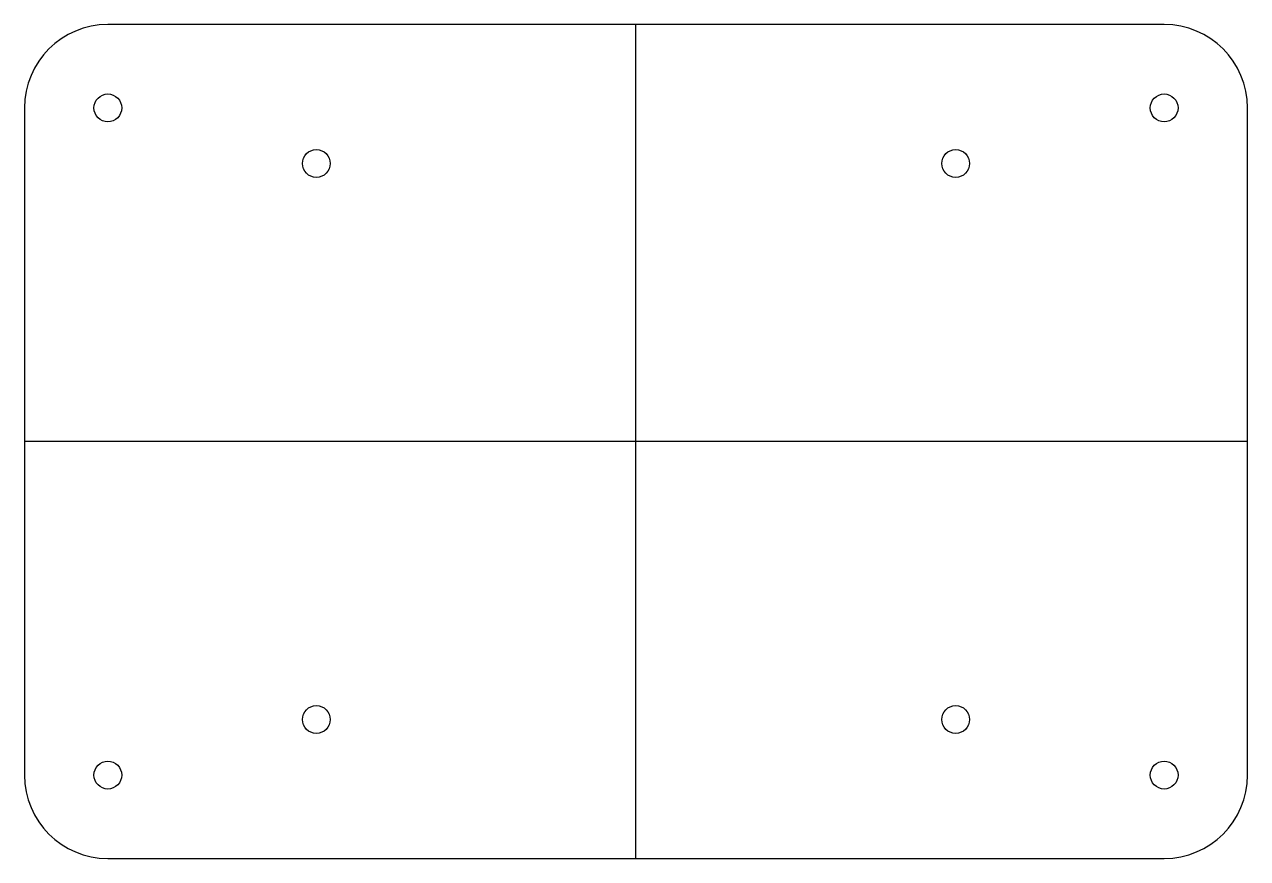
# Model space of a CAD drawing. Extents: x -22 to 22, y -15 to 15.
import ezdxf

# ---------------------------------------------------------------- set-up
doc = ezdxf.new("R2010")
doc.units = 0
doc.layers.add('MODELSKETCH_VISIBLE', color=7, linetype='CONTINUOUS')

msp = doc.modelspace()

# ---------------------------------------------------------------- linework, layer by layer
at = {"layer": 'MODELSKETCH_VISIBLE'}
for p, q in [((19, 15), (-19, 15)), ((0, -15), (0, 15)), ((-22, 12), (-22, -12)), ((22, -12), (22, 12)), ((22, 0), (-22, 0)), ((-19, -15), (19, -15))]:
    msp.add_line(p, q, dxfattribs=at)
for centre in [(-19, 12), (19, 12), (-11.5, 10), (11.5, 10), (-11.5, -10), (11.5, -10), (-19, -12), (19, -12)]:
    msp.add_circle(centre, 0.5, dxfattribs=at)
for centre, start, end in [((-19, 12), 90, 180), ((19, 12), 0, 90), ((-19, -12), 180, 270), ((19, -12), 270, 0)]:
    msp.add_arc(centre, 3, start, end, dxfattribs=at)

doc.saveas('drawing.dxf')
